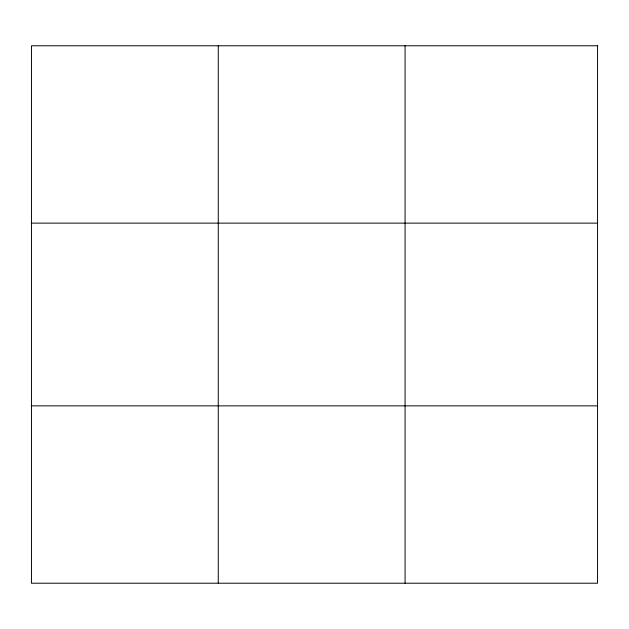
<?xml version="1.0" encoding="UTF-8"?>
<svg xmlns="http://www.w3.org/2000/svg" width="629" height="629" viewBox="0 0 629 629"><rect width="100%" height="100%" fill="white"/><g stroke="black" fill="none" stroke-linecap="round" stroke-linejoin="round"><path stroke-width="0.94" d="M218.263 45.783L218.263 583.217M405.076 45.783L405.076 583.217M31.45 223.138L597.55 223.138M31.45 405.862L597.55 405.862M597.55 45.783L597.55 583.217L31.45 583.217L31.45 45.783L597.55 45.783"/></g></svg>
